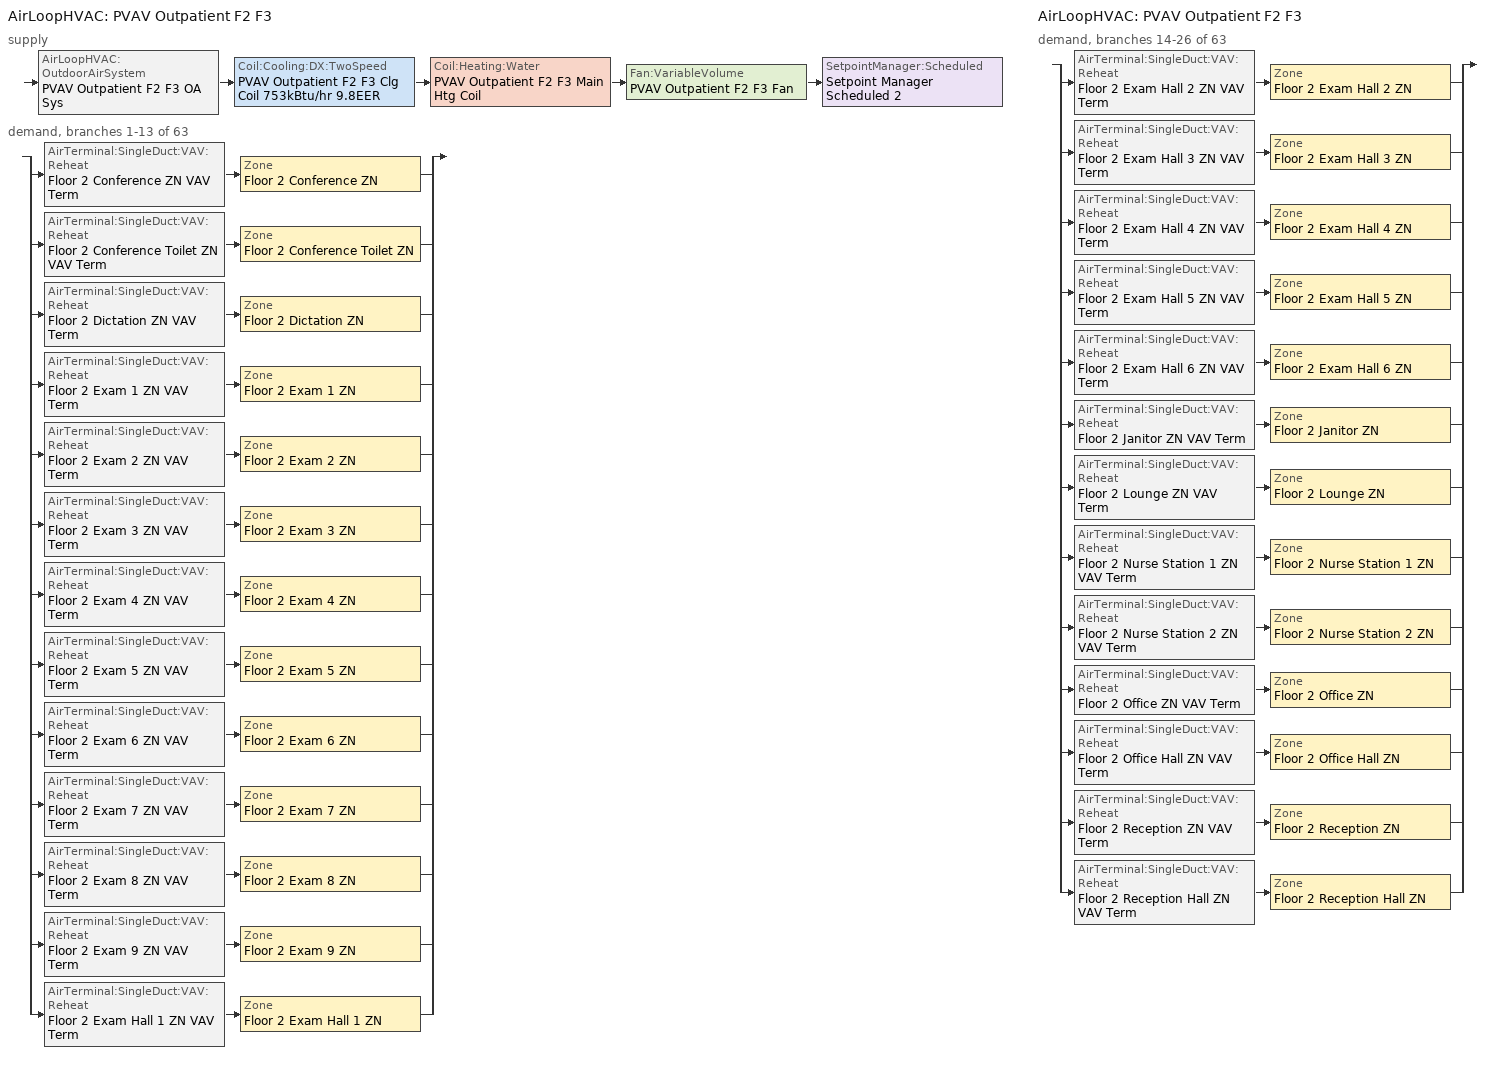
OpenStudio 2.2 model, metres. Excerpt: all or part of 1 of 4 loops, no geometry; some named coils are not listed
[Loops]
AirLoopHVAC 'PVAV Outpatient F2 F3'
 supply: AirLoopHVAC:OutdoorAirSystem 'PVAV Outpatient F2 F3 OA Sys' > Coil:Cooling:DX:TwoSpeed 'PVAV Outpatient F2 F3 Clg Coil 753kBtu/hr 9.8EER' > Coil:Heating:Water 'PVAV Outpatient F2 F3 Main Htg Coil' > Fan:VariableVolume 'PVAV Outpatient F2 F3 Fan' > SetpointManager:Scheduled 'Setpoint Manager Scheduled 2'
 demand, branches 1-13 of 63: split
  | AirTerminal:SingleDuct:VAV:Reheat 'Floor 2 Conference ZN VAV Term' > Zone 'Floor 2 Conference ZN'
  | AirTerminal:SingleDuct:VAV:Reheat 'Floor 2 Conference Toilet ZN VAV Term' > Zone 'Floor 2 Conference Toilet ZN'
  | AirTerminal:SingleDuct:VAV:Reheat 'Floor 2 Dictation ZN VAV Term' > Zone 'Floor 2 Dictation ZN'
  | AirTerminal:SingleDuct:VAV:Reheat 'Floor 2 Exam 1 ZN VAV Term' > Zone 'Floor 2 Exam 1 ZN'
  | AirTerminal:SingleDuct:VAV:Reheat 'Floor 2 Exam 2 ZN VAV Term' > Zone 'Floor 2 Exam 2 ZN'
  | AirTerminal:SingleDuct:VAV:Reheat 'Floor 2 Exam 3 ZN VAV Term' > Zone 'Floor 2 Exam 3 ZN'
  | AirTerminal:SingleDuct:VAV:Reheat 'Floor 2 Exam 4 ZN VAV Term' > Zone 'Floor 2 Exam 4 ZN'
  | AirTerminal:SingleDuct:VAV:Reheat 'Floor 2 Exam 5 ZN VAV Term' > Zone 'Floor 2 Exam 5 ZN'
  | AirTerminal:SingleDuct:VAV:Reheat 'Floor 2 Exam 6 ZN VAV Term' > Zone 'Floor 2 Exam 6 ZN'
  | AirTerminal:SingleDuct:VAV:Reheat 'Floor 2 Exam 7 ZN VAV Term' > Zone 'Floor 2 Exam 7 ZN'
  | AirTerminal:SingleDuct:VAV:Reheat 'Floor 2 Exam 8 ZN VAV Term' > Zone 'Floor 2 Exam 8 ZN'
  | AirTerminal:SingleDuct:VAV:Reheat 'Floor 2 Exam 9 ZN VAV Term' > Zone 'Floor 2 Exam 9 ZN'
  | AirTerminal:SingleDuct:VAV:Reheat 'Floor 2 Exam Hall 1 ZN VAV Term' > Zone 'Floor 2 Exam Hall 1 ZN'
AirLoopHVAC 'PVAV Outpatient F2 F3'
 demand, branches 14-26 of 63: split
  | AirTerminal:SingleDuct:VAV:Reheat 'Floor 2 Exam Hall 2 ZN VAV Term' > Zone 'Floor 2 Exam Hall 2 ZN'
  | AirTerminal:SingleDuct:VAV:Reheat 'Floor 2 Exam Hall 3 ZN VAV Term' > Zone 'Floor 2 Exam Hall 3 ZN'
  | AirTerminal:SingleDuct:VAV:Reheat 'Floor 2 Exam Hall 4 ZN VAV Term' > Zone 'Floor 2 Exam Hall 4 ZN'
  | AirTerminal:SingleDuct:VAV:Reheat 'Floor 2 Exam Hall 5 ZN VAV Term' > Zone 'Floor 2 Exam Hall 5 ZN'
  | AirTerminal:SingleDuct:VAV:Reheat 'Floor 2 Exam Hall 6 ZN VAV Term' > Zone 'Floor 2 Exam Hall 6 ZN'
  | AirTerminal:SingleDuct:VAV:Reheat 'Floor 2 Janitor ZN VAV Term' > Zone 'Floor 2 Janitor ZN'
  | AirTerminal:SingleDuct:VAV:Reheat 'Floor 2 Lounge ZN VAV Term' > Zone 'Floor 2 Lounge ZN'
  | AirTerminal:SingleDuct:VAV:Reheat 'Floor 2 Nurse Station 1 ZN VAV Term' > Zone 'Floor 2 Nurse Station 1 ZN'
  | AirTerminal:SingleDuct:VAV:Reheat 'Floor 2 Nurse Station 2 ZN VAV Term' > Zone 'Floor 2 Nurse Station 2 ZN'
  | AirTerminal:SingleDuct:VAV:Reheat 'Floor 2 Office ZN VAV Term' > Zone 'Floor 2 Office ZN'
  | AirTerminal:SingleDuct:VAV:Reheat 'Floor 2 Office Hall ZN VAV Term' > Zone 'Floor 2 Office Hall ZN'
  | AirTerminal:SingleDuct:VAV:Reheat 'Floor 2 Reception ZN VAV Term' > Zone 'Floor 2 Reception ZN'
  | AirTerminal:SingleDuct:VAV:Reheat 'Floor 2 Reception Hall ZN VAV Term' > Zone 'Floor 2 Reception Hall ZN'
[Sizing:Zone] Zone Cooling Design Supply Air Temperature Input Method=SupplyAirTemperature; Zone Cooling Design Supply Air Temperature {C}=12.7778; Zone Cooling Design Supply Air Temperature Difference {deltaC}=11.11; Zone Heating Design Supply Air Temperature Input Method=SupplyAirTemperature; Zone Heating Design Supply Air Temperature {C}=50; Zone Heating Design Supply Air Temperature Difference {deltaC}=11.11; Zone Cooling Design Supply Air Humidity Ratio {kg-H2O/kg-air}=0.0085; Zone Heating Design Supply Air Humidity Ratio {kg-H2O/kg-air}=0.008; Heating Design Air Flow Method=DesignDay; Account for Dedicated Outdoor Air System=No; Dedicated Outdoor Air System Control Strategy=NeutralSupplyAir; Dedicated Outdoor Air Low Setpoint Temperature for Design {C}=autosize; Dedicated Outdoor Air High Setpoint Temperature for Design {C}=autosize
Name | Cooling Design Air Flow Method | Cooling Minimum Air Flow per Zone Floor Area {m3/s-m2}
Floor 2 Conference ZN; Floor 2 Dictation ZN; Floor 2 Exam Hall 1 ZN; Floor 2 Exam Hall 2 ZN; Floor 2 Exam Hall 3 ZN; Floor 2 Exam Hall 4 ZN; Floor 2 Exam Hall 5 ZN; Floor 2 Exam Hall 6 ZN; Floor 2 Janitor ZN; Floor 2 Lounge ZN; Floor 2 Nurse Station 1 ZN; Floor 2 Nurse Station 2 ZN; Floor 2 Office ZN; Floor 2 Office Hall ZN; Floor 2 Reception ZN; Floor 2 Reception Hall ZN | DesignDay
Floor 2 Conference Toilet ZN | DesignDayWithLimit | 0.00846667
Floor 2 Exam 1 ZN; Floor 2 Exam 2 ZN; Floor 2 Exam 3 ZN; Floor 2 Exam 4 ZN; Floor 2 Exam 5 ZN; Floor 2 Exam 6 ZN; Floor 2 Exam 7 ZN; Floor 2 Exam 8 ZN; Floor 2 Exam 9 ZN | DesignDayWithLimit | 0.00508
[Zone equipment]
Floor 2 Conference ZN: Floor 2 Conference ZN VAV Term
Floor 2 Conference Toilet ZN: Floor 2 Conference Toilet ZN VAV Term, Floor 2 Conference Toilet ZN Exhaust Fan
Floor 2 Dictation ZN: Floor 2 Dictation ZN VAV Term
Floor 2 Exam 1 ZN: Floor 2 Exam 1 ZN VAV Term
Floor 2 Exam 2 ZN: Floor 2 Exam 2 ZN VAV Term
Floor 2 Exam 3 ZN: Floor 2 Exam 3 ZN VAV Term
Floor 2 Exam 4 ZN: Floor 2 Exam 4 ZN VAV Term
Floor 2 Exam 5 ZN: Floor 2 Exam 5 ZN VAV Term
Floor 2 Exam 6 ZN: Floor 2 Exam 6 ZN VAV Term
Floor 2 Exam 7 ZN: Floor 2 Exam 7 ZN VAV Term
Floor 2 Exam 8 ZN: Floor 2 Exam 8 ZN VAV Term
Floor 2 Exam 9 ZN: Floor 2 Exam 9 ZN VAV Term
Floor 2 Exam Hall 1 ZN: Floor 2 Exam Hall 1 ZN VAV Term
Floor 2 Exam Hall 2 ZN: Floor 2 Exam Hall 2 ZN VAV Term
Floor 2 Exam Hall 3 ZN: Floor 2 Exam Hall 3 ZN VAV Term
Floor 2 Exam Hall 4 ZN: Floor 2 Exam Hall 4 ZN VAV Term
Floor 2 Exam Hall 5 ZN: Floor 2 Exam Hall 5 ZN VAV Term
Floor 2 Exam Hall 6 ZN: Floor 2 Exam Hall 6 ZN VAV Term
Floor 2 Janitor ZN: Floor 2 Janitor ZN VAV Term
Floor 2 Lounge ZN: Floor 2 Lounge ZN VAV Term
Floor 2 Nurse Station 1 ZN: Floor 2 Nurse Station 1 ZN VAV Term
Floor 2 Nurse Station 2 ZN: Floor 2 Nurse Station 2 ZN VAV Term
Floor 2 Office ZN: Floor 2 Office ZN VAV Term
Floor 2 Office Hall ZN: Floor 2 Office Hall ZN VAV Term
Floor 2 Reception ZN: Floor 2 Reception ZN VAV Term
Floor 2 Reception Hall ZN: Floor 2 Reception Hall ZN VAV Term
[SetpointManager:Scheduled]
Setpoint Manager Scheduled 2: Control Variable=Temperature; Schedule=Supply Air Temp - 55F 1
[AirLoopHVAC]
PVAV Outpatient F2 F3: Availability Schedule=OutPatientHealthCare HVACOperationSchd; Availability Manager=Availability Manager Night Cycle 2; Design Supply Air Flow Rate {m3/s}=AutoSize
[Sizing:System]
PVAV Outpatient F2 F3: Type of Load to Size On=Sensible; Design Outdoor Air Flow Rate {m3/s}=3.14707; Minimum System Air Flow Ratio=0.3; Preheat Design Temperature {C}=7; Preheat Design Humidity Ratio {kg-H2O/kg-Air}=0.008; Precool Design Temperature {C}=12.8; Precool Design Humidity Ratio {kg-H2O/kg-Air}=0.008; Central Cooling Design Supply Air Temperature {C}=12.7778; Central Heating Design Supply Air Temperature {C}=12.7778; Sizing Option=Coincident; 100% Outdoor Air in Cooling=No; 100% Outdoor Air in Heating=No; Central Cooling Design Supply Air Humidity Ratio {kg-H2O/kg-Air}=0.0085; Central Heating Design Supply Air Humidity Ratio {kg-H2O/kg-Air}=0.008; Cooling Design Air Flow Method=DesignDay; Cooling Design Air Flow Rate {m3/s}=0; Heating Design Air Flow Method=DesignDay; Heating Design Air Flow Rate {m3/s}=0; System Outdoor Air Method=ZoneSum; Zone Maximum Outdoor Air Fraction=1; Cooling Supply Air Flow Rate Per Floor Area {m3/s-m2}=0.00996765; Cooling Fraction of Autosized Cooling Supply Air Flow Rate=1; Cooling Supply Air Flow Rate Per Unit Cooling Capacity {m3/s-W}=3.94755e-05; Heating Supply Air Flow Rate Per Floor Area {m3/s-m2}=0.00996765; Heating Fraction of Autosized Heating Supply Air Flow Rate=1; Heating Fraction of Autosized Cooling Supply Air Flow Rate=1; Heating Supply Air Flow Rate Per Unit Heating Capacity {m3/s-W}=3.15882e-05; Cooling Design Capacity Method=CoolingDesignCapacity; Cooling Design Capacity {W}=autosize; Cooling Design Capacity Per Floor Area {W/m2}=234.7; Fraction of Autosized Cooling Design Capacity=1; Heating Design Capacity Method=HeatingDesignCapacity; Heating Design Capacity {W}=autosize; Heating Design Capacity Per Floor Area {W/m2}=157; Fraction of Autosized Heating Design Capacity=1; Central Cooling Capacity Control Method=OnOff
[AvailabilityManager:NightCycle]
Availability Manager Night Cycle 2: Control Type=CycleOnAny; Thermostat Tolerance {deltaC}=1; Cycling Run Time {s}=3600
[Fan:VariableVolume]
PVAV Outpatient F2 F3 Fan: Availability Schedule=Always On Discrete; Fan Efficiency=0.6084; Pressure Rise {Pa}=1389.92; Maximum Flow Rate {m3/s}=Autosize; Fan Power Minimum Flow Rate Input Method=Fraction; Fan Power Minimum Flow Fraction=0.25; Fan Power Minimum Air Flow Rate {m3/s}=0; Motor Efficiency=0.936; Motor In Airstream Fraction=1; Fan Power Coefficient 1=0.04076; Fan Power Coefficient 2=0.0881; Fan Power Coefficient 3=-0.0729; Fan Power Coefficient 4=0.9437; Fan Power Coefficient 5=0
[Coil:Cooling:DX:TwoSpeed]
PVAV Outpatient F2 F3 Clg Coil 753kBtu/hr 9.8EER: Availability Schedule=Always On Discrete; Rated High Speed Total Cooling Capacity {W}=Autosize; Rated High Speed Sensible Heat Ratio=Autosize; Rated High Speed COP {W/W}=3.89098; Rated High Speed Air Flow Rate {m3/s}=Autosize; Total Cooling Capacity Function of Temperature Curve=CoilClgDXQRatio_fTwbToadbSI 2; Total Cooling Capacity Function of Flow Fraction Curve=CoilClgDXDblQRatio_fCFMRatio 1; Energy Input Ratio Function of Temperature Curve=CoilClgDXEIRRatio_fTwbToadbSI 2; Energy Input Ratio Function of Flow Fraction Curve=CoilClgDXDblEIRRatio_fCFMRatio 1; Part Load Fraction Correlation Curve=CoilClgDXEIRRatio_fQFrac 1; Rated Low Speed Total Cooling Capacity {W}=Autosize; Rated Low Speed Sensible Heat Ratio=0.69; Rated Low Speed COP {W/W}=3.89098; Low Speed Total Cooling Capacity Function of Temperature Curve=CoilClgDXQRatio_fTwbToadbSI 3; Low Speed Energy Input Ratio Function of Temperature Curve=CoilClgDXEIRRatio_fTwbToadbSI 3; Condenser Type=AirCooled; High Speed Evaporative Condenser Effectiveness=0; High Speed Evaporative Condenser Air Flow Rate {m3/s}=Autosize; High Speed Evaporative Condenser Pump Rated Power Consumption {W}=Autosize; Low Speed Evaporative Condenser Effectiveness=0; Low Speed Evaporative Condenser Air Flow Rate {m3/s}=Autosize; Low Speed Evaporative Condenser Pump Rated Power Consumption {W}=Autosize; Basin Heater Capacity {W/K}=10; Basin Heater Setpoint Temperature {C}=2
[Controller:OutdoorAir]
Controller Outdoor Air 2: Minimum Outdoor Air Flow Rate {m3/s}=autosize; Maximum Outdoor Air Flow Rate {m3/s}=Autosize; Economizer Control Type=NoEconomizer; Economizer Control Action Type=ModulateFlow; Economizer Maximum Limit Dry-Bulb Temperature {C}=28; Economizer Maximum Limit Enthalpy {J/kg}=64000; Economizer Minimum Limit Dry-Bulb Temperature {C}=-100; Lockout Type=NoLockout; Minimum Limit Type=FixedMinimum; Minimum Outdoor Air Schedule=Always On Discrete; Minimum Fraction of Outdoor Air Schedule=OutPatientHealthCare BLDG_OA_FRAC_SCH; Controller Mechanical Ventilation=PVAV Outpatient F2 F3 Ventilation Controller; High Humidity Control=No; Heat Recovery Bypass Control Type=BypassWhenOAFlowGreaterThanMinimum
[Controller:MechanicalVentilation]
PVAV Outpatient F2 F3 Ventilation Controller: Availability Schedule=OutPatientHealthCare BLDG_OA_SCH; System Outdoor Air Method=ZoneSum
[AirLoopHVAC:OutdoorAirSystem]
PVAV Outpatient F2 F3 OA Sys: Controller=Controller Outdoor Air 2
[AirTerminal:SingleDuct:VAV:Reheat] Availability Schedule=Always On Discrete; Maximum Air Flow Rate {m3/s}=AutoSize; Zone Minimum Air Flow Input Method=Constant; Fixed Minimum Air Flow Rate {m3/s}=0; Maximum Hot Water or Steam Flow Rate {m3/s}=AutoSize; Minimum Hot Water or Steam Flow Rate {m3/s}=0; Convergence Tolerance=0.001; Damper Heating Action=Normal; Maximum Flow per Zone Floor Area During Reheat {m3/s-m2}=AutoSize; Maximum Flow Fraction During Reheat=AutoSize; Maximum Reheat Air Temperature {C}=50; Control For Outdoor Air=No
Name | Constant Minimum Air Flow Fraction | Reheat Coil
Floor 2 Conference ZN VAV Term | 1 | Floor 2 Conference ZN Rht Coil
Floor 2 Conference Toilet ZN VAV Term | 1 | Floor 2 Conference Toilet ZN Rht Coil
Floor 2 Dictation ZN VAV Term | 0.3 | Floor 2 Dictation ZN Rht Coil
Floor 2 Exam 1 ZN VAV Term | 0.683027 | Floor 2 Exam 1 ZN Rht Coil
Floor 2 Exam 2 ZN VAV Term | 1 | Floor 2 Exam 2 ZN Rht Coil
Floor 2 Exam 3 ZN VAV Term | 1 | Floor 2 Exam 3 ZN Rht Coil
Floor 2 Exam 4 ZN VAV Term | 0.892662 | Floor 2 Exam 4 ZN Rht Coil
Floor 2 Exam 5 ZN VAV Term | 0.795312 | Floor 2 Exam 5 ZN Rht Coil
Floor 2 Exam 6 ZN VAV Term | 1 | Floor 2 Exam 6 ZN Rht Coil
Floor 2 Exam 7 ZN VAV Term | 1 | Floor 2 Exam 7 ZN Rht Coil
Floor 2 Exam 8 ZN VAV Term | 1 | Floor 2 Exam 8 ZN Rht Coil
Floor 2 Exam 9 ZN VAV Term | 1 | Floor 2 Exam 9 ZN Rht Coil
Floor 2 Exam Hall 1 ZN VAV Term | 0.3 | Floor 2 Exam Hall 1 ZN Rht Coil
Floor 2 Exam Hall 2 ZN VAV Term | 0.3 | Floor 2 Exam Hall 2 ZN Rht Coil
Floor 2 Exam Hall 3 ZN VAV Term | 0.3 | Floor 2 Exam Hall 3 ZN Rht Coil
Floor 2 Exam Hall 4 ZN VAV Term | 0.3 | Floor 2 Exam Hall 4 ZN Rht Coil
Floor 2 Exam Hall 5 ZN VAV Term | 0.3 | Floor 2 Exam Hall 5 ZN Rht Coil
Floor 2 Exam Hall 6 ZN VAV Term | 0.3 | Floor 2 Exam Hall 6 ZN Rht Coil
Floor 2 Janitor ZN VAV Term | 0.3 | Floor 2 Janitor ZN Rht Coil
Floor 2 Lounge ZN VAV Term | 0.3 | Floor 2 Lounge ZN Rht Coil
Floor 2 Nurse Station 1 ZN VAV Term | 0.35271 | Floor 2 Nurse Station 1 ZN Rht Coil
Floor 2 Nurse Station 2 ZN VAV Term | 0.342337 | Floor 2 Nurse Station 2 ZN Rht Coil
Floor 2 Office ZN VAV Term | 0.3 | Floor 2 Office ZN Rht Coil
Floor 2 Office Hall ZN VAV Term | 0.3 | Floor 2 Office Hall ZN Rht Coil
Floor 2 Reception ZN VAV Term | 1 | Floor 2 Reception ZN Rht Coil
Floor 2 Reception Hall ZN VAV Term | 0.3 | Floor 2 Reception Hall ZN Rht Coil
[Coil:Heating:Electric] Availability Schedule=Always On Discrete
Floor 2 Conference ZN Rht Coil; Floor 2 Conference Toilet ZN Rht Coil; Floor 2 Dictation ZN Rht Coil; Floor 2 Exam 1 ZN Rht Coil; Floor 2 Exam 2 ZN Rht Coil; Floor 2 Exam 3 ZN Rht Coil; Floor 2 Exam 4 ZN Rht Coil; Floor 2 Exam 5 ZN Rht Coil; Floor 2 Exam 6 ZN Rht Coil; Floor 2 Exam 7 ZN Rht Coil; Floor 2 Exam 8 ZN Rht Coil; Floor 2 Exam 9 ZN Rht Coil; Floor 2 Exam Hall 1 ZN Rht Coil; Floor 2 Exam Hall 2 ZN Rht Coil; Floor 2 Exam Hall 3 ZN Rht Coil; Floor 2 Exam Hall 4 ZN Rht Coil; Floor 2 Exam Hall 5 ZN Rht Coil; Floor 2 Exam Hall 6 ZN Rht Coil; Floor 2 Janitor ZN Rht Coil; Floor 2 Lounge ZN Rht Coil; Floor 2 Nurse Station 1 ZN Rht Coil; Floor 2 Nurse Station 2 ZN Rht Coil; Floor 2 Office ZN Rht Coil; Floor 2 Office Hall ZN Rht Coil; Floor 2 Reception ZN Rht Coil; Floor 2 Reception Hall ZN Rht Coil
[Fan:ZoneExhaust]
Floor 2 Conference Toilet ZN Exhaust Fan: Availability Schedule=OutPatientHealthCare BLDG_OA_SCH; Fan Efficiency=0.31; Pressure Rise {Pa}=249; Maximum Flow Rate {m3/s}=0.0503379; System Availability Manager Coupling Mode=Decoupled
[Schedule:Ruleset]
Name | Default Day Schedule | Summer Design Day Schedule | Winter Design Day Schedule
OutPatientHealthCare HVACOperationSchd | OutPatientHealthCare HVACOperationSchd Default | OutPatientHealthCare HVACOperationSchd Summer Design Day | OutPatientHealthCare HVACOperationSchd Winter Design Day
OutPatientHealthCare BLDG_OA_SCH | OutPatientHealthCare BLDG_OA_SCH Default | OutPatientHealthCare BLDG_OA_SCH Summer Design Day | OutPatientHealthCare BLDG_OA_SCH Winter Design Day
Supply Air Temp - 55F 1 | Supply Air Temp - 55F Default 1
OutPatientHealthCare BLDG_OA_FRAC_SCH | OutPatientHealthCare BLDG_OA_FRAC_SCH Default | OutPatientHealthCare BLDG_OA_FRAC_SCH Summer Design Day | OutPatientHealthCare BLDG_OA_FRAC_SCH Winter Design Day
[Schedule:Day]
OutPatientHealthCare HVACOperationSchd Default; OutPatientHealthCare HVACOperationSchd Winter Design Day; OutPatientHealthCare HVACOperationSchd Summer Design Day: 24, 0, 1
OutPatientHealthCare BLDG_OA_SCH Default; OutPatientHealthCare BLDG_OA_FRAC_SCH Default: 24, 0, 0
OutPatientHealthCare BLDG_OA_SCH Winter Design Day; OutPatientHealthCare BLDG_OA_SCH Summer Design Day; OutPatientHealthCare BLDG_OA_SCH WntrDsn|SmrDsn|Sat|Wkdy Day: 6, 0, 0, 18, 0, 1, 24, 0, 0
Supply Air Temp - 55F Default 1: 24, 0, 12.7778
OutPatientHealthCare BLDG_OA_FRAC_SCH Winter Design Day; OutPatientHealthCare BLDG_OA_FRAC_SCH Summer Design Day; OutPatientHealthCare BLDG_OA_FRAC_SCH WntrDsn|SmrDsn|Sat|Wkdy Day: 6, 0, 0, 18, 0, 0.25, 24, 0, 0
[Schedule:Rule] Rule Order=0; Apply Monday=Yes; Apply Tuesday=Yes; Apply Wednesday=Yes; Apply Thursday=Yes; Apply Friday=Yes; Apply Saturday=Yes; Date Specification Type=DateRange; Start Month=1; Start Day=1; End Month=12; End Day=31
Name | Schedule Ruleset | Day Schedule
Schedule Rule 28 | OutPatientHealthCare BLDG_OA_SCH | OutPatientHealthCare BLDG_OA_SCH WntrDsn|SmrDsn|Sat|Wkdy Day
Schedule Rule 34 | OutPatientHealthCare BLDG_OA_FRAC_SCH | OutPatientHealthCare BLDG_OA_FRAC_SCH WntrDsn|SmrDsn|Sat|Wkdy Day
[Schedule:Constant]
Always On Discrete: Value=1
[Curve:Biquadratic] Minimum Value of x=13.89; Maximum Value of x=25; Minimum Value of y=23.89; Maximum Value of y=46.11; Minimum Curve Output=0.77
Name | Coefficient1 Constant | Coefficient2 x | Coefficient3 x**2 | Coefficient4 y | Coefficient5 y**2 | Coefficient6 x*y | Maximum Curve Output
CoilClgDXQRatio_fTwbToadbSI 2; CoilClgDXQRatio_fTwbToadbSI 3 | 0.86779 | 0.014245 | 0.000554 | -0.007569 | 3.2e-05 | -0.000191 | 1.29
CoilClgDXEIRRatio_fTwbToadbSI 2; CoilClgDXEIRRatio_fTwbToadbSI 3 | 0.116709 | 0.028458 | -0.000411 | 0.021422 | 0.000162 | -0.00068 | 1.33
[Curve:Cubic]
Name | Coefficient1 Constant | Coefficient2 x | Coefficient3 x**2 | Coefficient4 x**3 | Minimum Value of x | Maximum Value of x | Minimum Curve Output | Maximum Curve Output
CoilClgDXDblQRatio_fCFMRatio 1 | 0.472786 | 1.243342 | -1.03871 | 0.322578 | -100 | 100 | 0.47
CoilClgDXDblEIRRatio_fCFMRatio 1 | 1.007948 | 0.345441 | -0.692289 | 0.338899 | 0 | 1
CoilClgDXEIRRatio_fQFrac 1 | 0 | 5.1091 | -8.5515 | 4.4744 | 0.7 | 1 | 0.92 | 1
